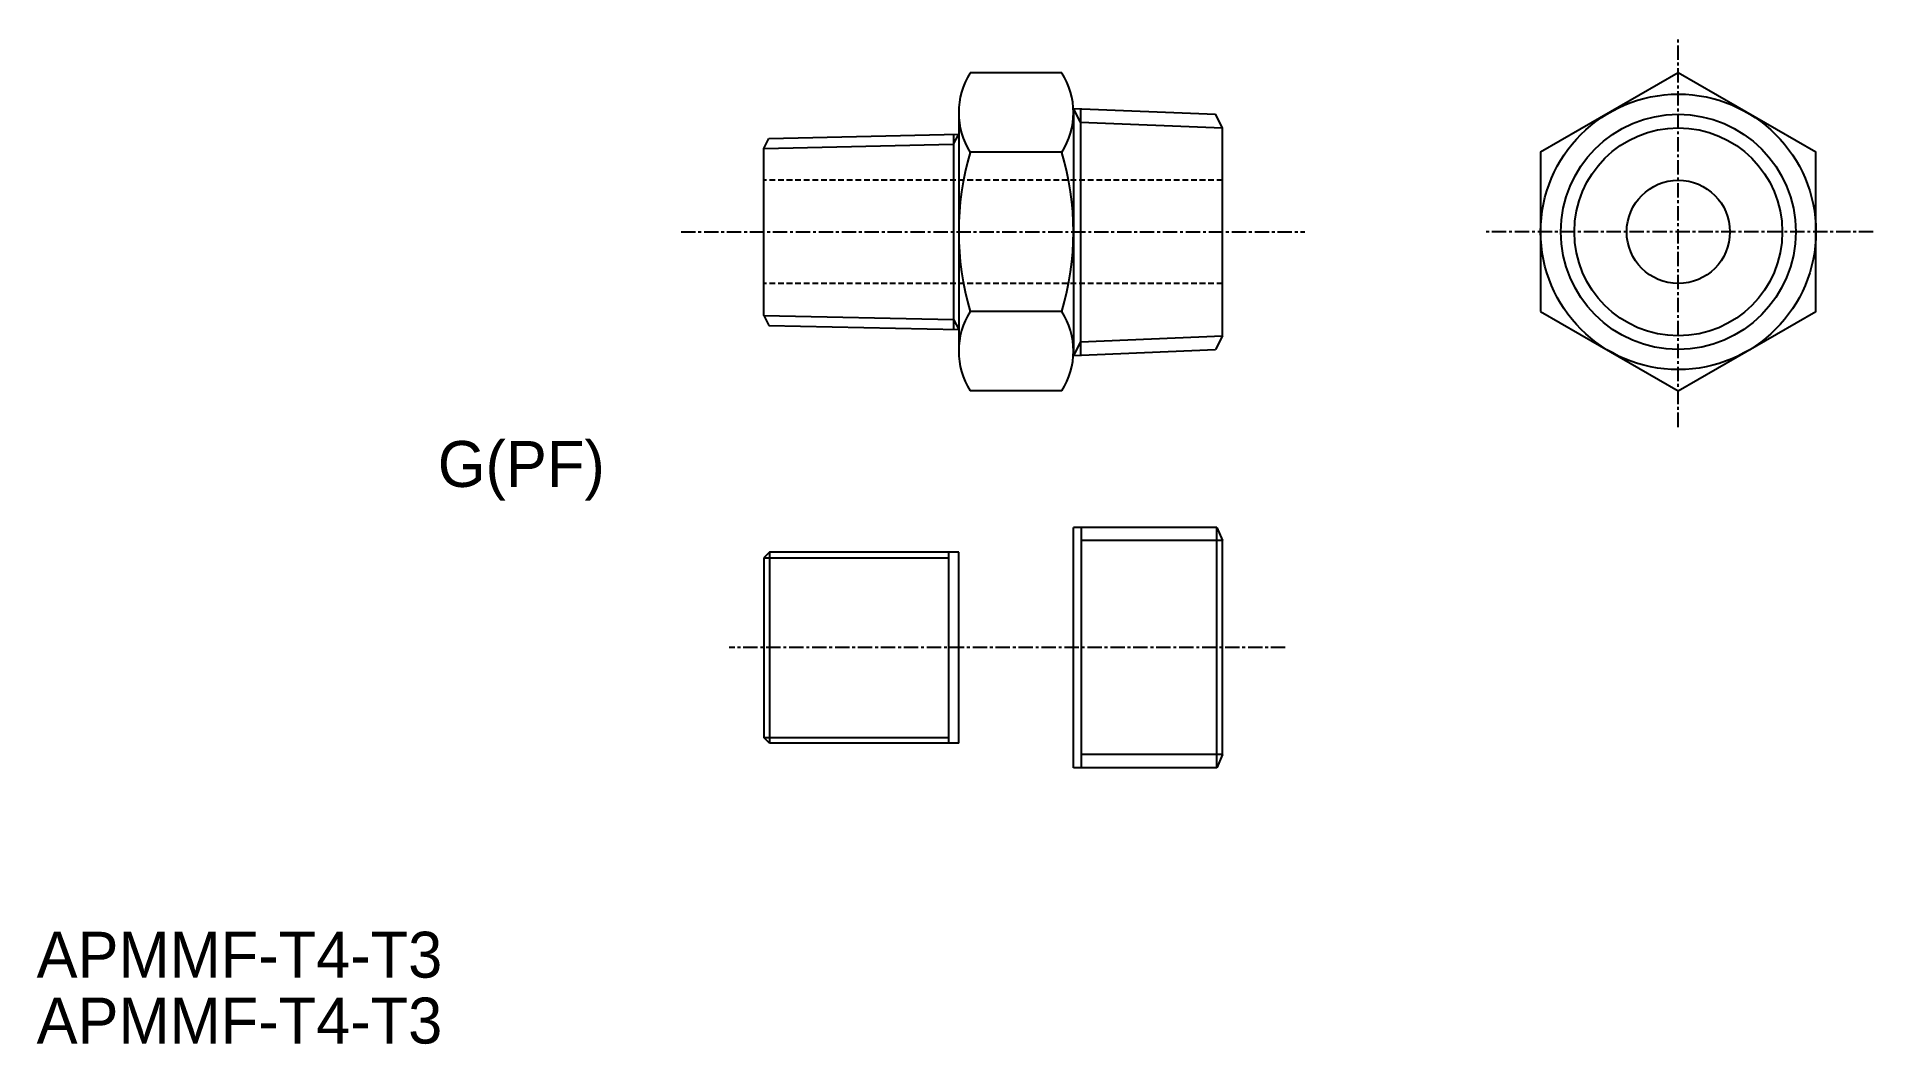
# Model space of a CAD drawing. Extents: x 64 to 224, y 139 to 226.
import ezdxf

# ---------------------------------------------------------------- set-up
doc = ezdxf.new("R2010")
doc.units = 0
doc.linetypes.add('CENTER', pattern=[2, 1.25, -0.25, 0.25, -0.25])
doc.linetypes.add('DASHED', pattern=[0.75, 0.5, -0.25])
doc.layers.get('0').update_dxf_attribs({"linetype": 'CONTINUOUS'})
doc.layers.add('CENTER', color=1, linetype='CENTER')

msp = doc.modelspace()

# ---------------------------------------------------------------- linework, layer by layer
at = {"color": 7, "linetype": 'CONTINUOUS'}
for p, q in [((153.31, 223.26), (145.31, 223.26)), ((144.31, 219.8), (144.31, 199.02)), ((154.31, 220.16), (166.69, 219.65)), ((154.31, 219.8), (154.31, 199.02)), ((154.92, 220.14), (154.92, 198.67)), ((167.31, 218.47), (166.69, 219.65)), ((127.76, 217.55), (144.31, 217.92)), ((143.86, 217.9), (143.86, 200.91)), ((167.31, 200.35), (167.31, 218.47)), ((127.31, 216.68), (127.76, 217.55)), ((127.31, 202.13), (127.31, 216.68)), ((153.31, 216.34), (145.31, 216.34)), ((127.31, 202.13), (127.76, 201.26)), ((153.31, 202.48), (145.31, 202.48)), ((127.76, 201.26), (144.31, 200.9)), ((167.31, 200.35), (166.69, 199.17)), ((154.31, 198.65), (166.69, 199.17)), ((153.31, 195.55), (145.31, 195.55))]:
    msp.add_line(p, q, dxfattribs=at)
at = {"color": 3, "linetype": 'CONTINUOUS'}
for p, q in [((154.92, 218.98), (154.31, 220.16)), ((143.85, 217.04), (144.31, 217.91)), ((154.92, 218.98), (167.31, 218.47)), ((127.31, 216.68), (143.86, 217.05)), ((127.31, 202.13), (143.86, 201.77)), ((143.85, 201.77), (144.31, 200.9)), ((154.92, 199.84), (167.31, 200.35)), ((154.92, 199.84), (154.31, 198.65))]:
    msp.add_line(p, q, dxfattribs=at)
at = {"color": 3, "linetype": 'DASHED'}
for p, q in [((167.31, 213.91), (127.31, 213.91)), ((167.31, 204.91), (127.31, 204.91))]:
    msp.add_line(p, q, dxfattribs=at)
for p, q in [((166.81, 183.67), (154.31, 183.67)), ((154.31, 162.72), (154.31, 183.67)), ((155.01, 162.72), (155.01, 183.67)), ((166.81, 162.72), (166.81, 183.67)), ((166.81, 183.67), (167.31, 182.51)), ((127.81, 181.52), (127.31, 181.02)), ((127.31, 181.02), (127.31, 165.36)), ((127.81, 181.52), (127.81, 164.86)), ((144.31, 181.52), (127.81, 181.52)), ((143.41, 181.52), (143.41, 164.86)), ((144.31, 164.86), (144.31, 181.52)), ((167.31, 163.88), (167.31, 182.51)), ((127.81, 164.86), (127.31, 165.36)), ((144.31, 164.86), (127.81, 164.86)), ((167.31, 163.88), (166.81, 162.72)), ((166.81, 162.72), (154.31, 162.72))]:
    msp.add_line(p, q)
at = {"color": 3}
for p, q in [((127.31, 181.02), (143.41, 181.02)), ((167.31, 182.51), (155.01, 182.51)), ((127.31, 165.36), (143.41, 165.36)), ((167.31, 163.88), (155.01, 163.88))]:
    msp.add_line(p, q, dxfattribs=at)
at = {"color": 7, "linetype": 'CONTINUOUS'}
msp.add_lwpolyline([(195.04, 202.48), (207.04, 195.55), (219.04, 202.48), (219.04, 216.34), (207.04, 223.26), (195.04, 216.34)], close=True, dxfattribs=at)
for radius in [12, 10.24, 4.5]:
    msp.add_circle((207.04, 209.41), radius, dxfattribs=at)
at = {"color": 3, "linetype": 'CONTINUOUS'}
msp.add_circle((207.04, 209.41), 9.06, dxfattribs=at)
at = {"color": 7, "linetype": 'CONTINUOUS'}
for centre, radius, start, end in [((150.81, 219.8), 6.5, 147.7958, 212.2042), ((147.81, 219.8), 6.5, 327.7958, 32.2042), ((168.81, 209.41), 24.5, 163.5736, 196.4264), ((129.81, 209.41), 24.5, 343.5736, 16.4264), ((150.81, 199.02), 6.5, 147.7958, 212.2042), ((147.81, 199.02), 6.5, 327.7958, 32.2042)]:
    msp.add_arc(centre, radius, start, end, dxfattribs=at)
at = {"layer": 'CENTER', "color": 1, "linetype": 'CENTER'}
for p, q in [((207.04, 192.41), (207.04, 226.41)), ((120.11, 209.41), (174.48, 209.41)), ((224.04, 209.41), (190.04, 209.41)), ((172.78, 173.19), (124.31, 173.19))]:
    msp.add_line(p, q, dxfattribs=at)

# ---------------------------------------------------------------- texts
at = {"color": 7, "linetype": 'CONTINUOUS'}
for s, p in [('G(PF)', (98.9, 187.19)), ('APMMF-T4-T3', (63.93, 144.44)), ('APMMF-T4-T3', (63.93, 138.7))]:
    msp.add_text(s, height=4, dxfattribs=at).set_placement(p)

doc.saveas('drawing.dxf')
